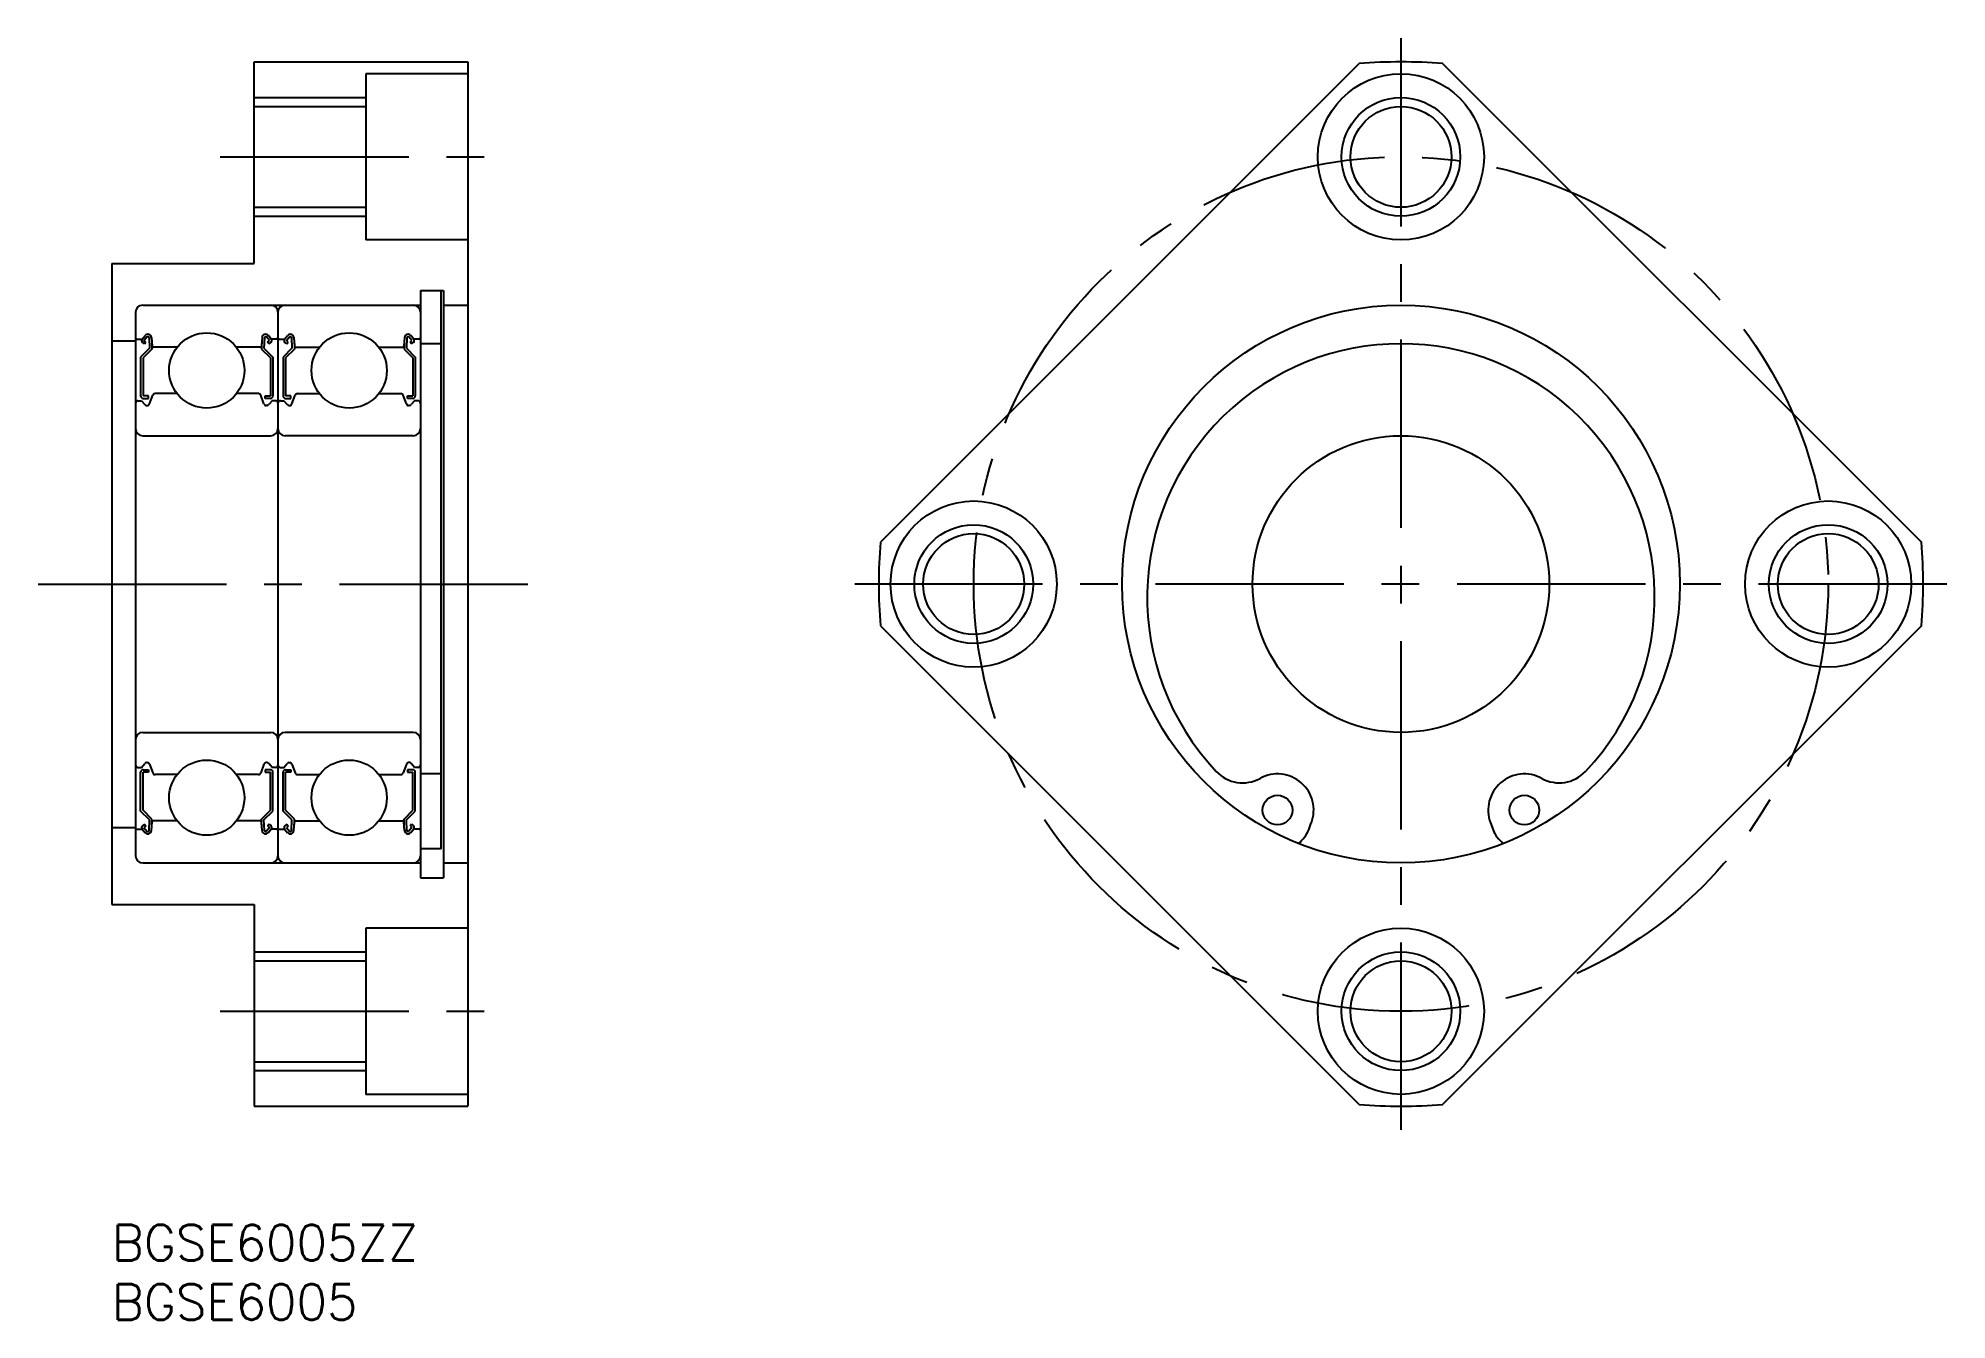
# Model space of a CAD drawing. Extents: x -6 to 155, y -8 to 100.
import ezdxf

# ---------------------------------------------------------------- set-up
doc = ezdxf.new("R2010")
doc.units = 0
doc.header["$LTSCALE"] = 0.5
doc.linetypes.add('CENTER', pattern=[50.8, 31.75, -6.35, 6.35, -6.35])
for name, color, linetype in [('MSM_CENTER', 1, 'CENTER'), ('MSM_CONTINUOUS', 7, 'CONTINUOUS'), ('MSM_NARROW', 5, 'CONTINUOUS'), ('MSM_PART_NUMBER', 7, 'CONTINUOUS')]:
    doc.layers.add(name, color=color, linetype=linetype)
doc.styles.get("Standard").update_dxf_attribs({"font": 'txt.shx', "height": 3, "bigfont": 'bigfont.shx'})

# ---------------------------------------------------------------- blocks, each defined once
blk = doc.blocks.new('*U10')
at = {"layer": 'MSM_PART_NUMBER'}
blk.add_text('BGSE6005ZZ', height=3, dxfattribs=at).set_placement((0, -3))
blk = doc.blocks.new('*U11')
at = {"layer": 'MSM_PART_NUMBER'}
blk.add_text('BGSE6005', height=3, dxfattribs=at).set_placement((0, -8))

msp = doc.modelspace()

# ---------------------------------------------------------------- linework, layer by layer
at = {"layer": 'MSM_CENTER'}
for p, q in [((108.62, 100), (108.62, 8)), ((9.14, 90), (32.89, 90)), ((-6.21, 54), (36.21, 54)), ((154.62, 54), (62.62, 54)), ((9.14, 18), (33.07, 18))]:
    msp.add_line(p, q, dxfattribs=at)
msp.add_circle((108.62, 54), 36, dxfattribs=at)
at = {"layer": 'MSM_CONTINUOUS'}
for p, q in [((12, 98), (30, 98)), ((12, 81), (12, 98)), ((30, 97), (21.4, 97)), ((21.4, 97), (21.4, 83)), ((30, 98), (30, 10)), ((105.1, 97.86), (64.76, 57.52)), ((112.13, 97.86), (152.48, 57.52)), ((12, 94.25), (21.4, 94.25)), ((12, 85.75), (21.4, 85.75)), ((30, 83), (21.4, 83)), ((0, 81), (0, 27)), ((0, 81), (12, 81)), ((2.6, 77.5), (26, 77.5)), ((26, 78.75), (26, 29.25)), ((26, 78.75), (27.95, 78.75)), ((27.75, 31.68, -1.25), (27.75, 78.75, -1.25)), ((27.95, 78.75), (27.95, 29.25)), ((27.95, 77.5), (30, 77.5)), ((2, 76.9), (2, 31.1)), ((14, 76.9), (14, 31.1)), ((0, 74.5), (2, 74.5)), ((2.1, 74.65), (2.56, 74.65)), ((2.56, 74.65), (2.81, 74.95)), ((2.74, 74.24), (2.58, 74.37)), ((2.71, 74.52), (2.96, 74.82)), ((2.87, 74.39), (2.71, 74.52)), ((2.74, 74.24), (2.87, 74.39)), ((3.14, 74.76), (3.18, 73.88)), ((3.34, 74.78), (3.4, 74.04)), ((3.38, 74.27), (3.38, 73.8)), ((12.66, 74.78), (12.6, 74.04)), ((12.62, 74.27), (12.62, 73.8)), ((12.86, 74.76), (12.82, 73.88)), ((13.29, 74.52), (13.04, 74.82)), ((13.13, 74.39), (13.29, 74.52)), ((13.26, 74.24), (13.13, 74.39)), ((13.44, 74.65), (13.19, 74.95)), ((13.26, 74.24), (13.42, 74.37)), ((13.9, 74.65), (13.44, 74.65)), ((14.1, 74.65), (14.56, 74.65)), ((14.56, 74.65), (14.81, 74.95)), ((14.74, 74.24), (14.58, 74.37)), ((14.71, 74.52), (14.96, 74.82)), ((14.87, 74.39), (14.71, 74.52)), ((14.74, 74.24), (14.87, 74.39)), ((15.14, 74.76), (15.18, 73.88)), ((15.34, 74.78), (15.4, 74.04)), ((15.38, 74.27), (15.38, 73.8)), ((24.66, 74.78), (24.6, 74.04)), ((24.62, 74.27), (24.62, 73.8)), ((24.86, 74.76), (24.82, 73.88)), ((25.29, 74.52), (25.04, 74.82)), ((25.13, 74.39), (25.29, 74.52)), ((25.26, 74.24), (25.13, 74.39)), ((25.44, 74.65), (25.19, 74.95)), ((25.26, 74.24), (25.42, 74.37)), ((25.9, 74.65), (25.44, 74.65)), ((27.75, 74.25, -1.25), (26, 74.25, -1.25)), ((3.18, 73.88), (2.43, 73.13)), ((2.43, 73.13), (2.43, 69.85)), ((3.38, 73.8), (2.63, 73.05)), ((2.63, 73.05), (2.63, 69.85)), ((5.49, 73.95), (3.5, 73.95)), ((12.5, 73.95), (10.51, 73.95)), ((12.62, 73.8), (13.37, 73.05)), ((12.82, 73.88), (13.57, 73.13)), ((13.37, 73.05), (13.37, 69.85)), ((13.57, 73.13), (13.57, 69.85)), ((15.18, 73.88), (14.43, 73.13)), ((14.43, 73.13), (14.43, 69.85)), ((15.38, 73.8), (14.63, 73.05)), ((14.63, 73.05), (14.63, 69.85)), ((15.5, 73.95), (17.49, 73.95)), ((22.51, 73.95), (24.5, 73.95)), ((24.62, 73.8), (25.37, 73.05)), ((24.82, 73.88), (25.57, 73.13)), ((25.37, 73.05), (25.37, 69.85)), ((25.57, 73.13), (25.57, 69.85)), ((2.2, 69.45), (2.5, 69.45)), ((2.5, 69.45), (2.78, 69.12)), ((3.08, 69.85), (2.63, 69.85)), ((2.63, 69.65), (3.08, 69.65)), ((3.08, 69.65), (3.08, 69.85)), ((3.18, 69.18), (3.45, 69.92)), ((5.49, 70.05), (3.64, 70.05)), ((12.36, 70.05), (10.51, 70.05)), ((12.82, 69.18), (12.55, 69.92)), ((12.92, 69.65), (12.92, 69.85)), ((12.92, 69.85), (13.37, 69.85)), ((13.37, 69.65), (12.92, 69.65)), ((13.5, 69.45), (13.22, 69.12)), ((13.8, 69.45), (13.5, 69.45)), ((14.2, 69.45), (14.5, 69.45)), ((14.5, 69.45), (14.78, 69.12)), ((15.08, 69.85), (14.63, 69.85)), ((14.63, 69.65), (15.08, 69.65)), ((15.08, 69.65), (15.08, 69.85)), ((15.18, 69.18), (15.45, 69.92)), ((15.64, 70.05), (17.49, 70.05)), ((22.51, 70.05), (24.36, 70.05)), ((24.82, 69.18), (24.55, 69.92)), ((24.92, 69.85), (25.37, 69.85)), ((24.92, 69.65), (24.92, 69.85)), ((25.37, 69.65), (24.92, 69.65)), ((25.5, 69.45), (25.22, 69.12)), ((25.8, 69.45), (25.5, 69.45)), ((2.93, 69.05), (2.99, 69.05)), ((13.07, 69.05), (13.01, 69.05)), ((14.93, 69.05), (14.99, 69.05)), ((25.07, 69.05), (25.01, 69.05)), ((2.6, 66.5), (13.4, 66.5)), ((25.4, 66.5), (14.6, 66.5)), ((64.76, 50.48), (105.1, 10.14)), ((152.48, 50.48), (112.13, 10.14)), ((2.6, 41.5), (13.4, 41.5)), ((25.4, 41.5), (14.6, 41.5)), ((2.5, 38.55), (2.78, 38.88)), ((2.93, 38.95), (2.99, 38.95)), ((3.18, 38.82), (3.45, 38.08)), ((12.82, 38.82), (12.55, 38.08)), ((13.07, 38.95), (13.01, 38.95)), ((13.5, 38.55), (13.22, 38.88)), ((14.5, 38.55), (14.78, 38.88)), ((14.93, 38.95), (14.99, 38.95)), ((15.18, 38.82), (15.45, 38.08)), ((24.82, 38.82), (24.55, 38.08)), ((25.07, 38.95), (25.01, 38.95)), ((25.5, 38.55), (25.22, 38.88)), ((2.2, 38.55), (2.5, 38.55)), ((2.43, 34.87), (2.43, 38.15)), ((2.63, 38.35), (3.08, 38.35)), ((2.63, 34.95), (2.63, 38.15)), ((3.08, 38.15), (2.63, 38.15)), ((3.08, 38.35), (3.08, 38.15)), ((5.49, 37.95), (3.64, 37.95)), ((12.36, 37.95), (10.51, 37.95)), ((12.92, 38.35), (12.92, 38.15)), ((13.37, 38.35), (12.92, 38.35)), ((12.92, 38.15), (13.37, 38.15)), ((13.37, 34.95), (13.37, 38.15)), ((13.8, 38.55), (13.5, 38.55)), ((13.57, 34.87), (13.57, 38.15)), ((14.2, 38.55), (14.5, 38.55)), ((14.43, 34.87), (14.43, 38.15)), ((14.63, 38.35), (15.08, 38.35)), ((14.63, 34.95), (14.63, 38.15)), ((15.08, 38.15), (14.63, 38.15)), ((15.08, 38.35), (15.08, 38.15)), ((15.64, 37.95), (17.49, 37.95)), ((22.51, 37.95), (24.36, 37.95)), ((25.37, 38.35), (24.92, 38.35)), ((24.92, 38.35), (24.92, 38.15)), ((24.92, 38.15), (25.37, 38.15)), ((25.37, 34.95), (25.37, 38.15)), ((25.8, 38.55), (25.5, 38.55)), ((25.57, 34.87), (25.57, 38.15)), ((27.75, 38, -1.25), (26, 38, -1.25)), ((3.18, 34.12), (2.43, 34.87)), ((3.38, 34.2), (2.63, 34.95)), ((3.14, 33.24), (3.18, 34.12)), ((3.34, 33.22), (3.4, 33.96)), ((3.38, 33.73), (3.38, 34.2)), ((5.49, 34.05), (3.5, 34.05)), ((12.5, 34.05), (10.51, 34.05)), ((12.66, 33.22), (12.6, 33.96)), ((12.62, 34.2), (13.37, 34.95)), ((12.62, 33.73), (12.62, 34.2)), ((12.82, 34.12), (13.57, 34.87)), ((12.86, 33.24), (12.82, 34.12)), ((15.18, 34.12), (14.43, 34.87)), ((15.38, 34.2), (14.63, 34.95)), ((15.14, 33.24), (15.18, 34.12)), ((15.34, 33.22), (15.4, 33.96)), ((15.38, 33.73), (15.38, 34.2)), ((15.5, 34.05), (17.49, 34.05)), ((22.51, 34.05), (24.5, 34.05)), ((24.66, 33.22), (24.6, 33.96)), ((24.62, 34.2), (25.37, 34.95)), ((24.62, 33.73), (24.62, 34.2)), ((24.82, 34.12), (25.57, 34.87)), ((24.86, 33.24), (24.82, 34.12)), ((100.85, 33.3), (101.07, 33.88)), ((116.16, 33.88), (116.38, 33.3)), ((0, 33.5), (2, 33.5)), ((2.1, 33.35), (2.56, 33.35)), ((2.56, 33.35), (2.81, 33.05)), ((2.74, 33.76), (2.58, 33.63)), ((2.87, 33.61), (2.71, 33.48)), ((2.71, 33.48), (2.96, 33.18)), ((2.74, 33.76), (2.87, 33.61)), ((13.29, 33.48), (13.04, 33.18)), ((13.26, 33.76), (13.13, 33.61)), ((13.13, 33.61), (13.29, 33.48)), ((13.44, 33.35), (13.19, 33.05)), ((13.26, 33.76), (13.42, 33.63)), ((13.9, 33.35), (13.44, 33.35)), ((14.1, 33.35), (14.56, 33.35)), ((14.56, 33.35), (14.81, 33.05)), ((14.74, 33.76), (14.58, 33.63)), ((14.87, 33.61), (14.71, 33.48)), ((14.71, 33.48), (14.96, 33.18)), ((14.74, 33.76), (14.87, 33.61)), ((25.29, 33.48), (25.04, 33.18)), ((25.26, 33.76), (25.13, 33.61)), ((25.13, 33.61), (25.29, 33.48)), ((25.44, 33.35), (25.19, 33.05)), ((25.26, 33.76), (25.42, 33.63)), ((25.9, 33.35), (25.44, 33.35)), ((27.75, 31.68, -1.25), (26, 31.68, -1.25)), ((2.6, 30.5), (26, 30.5)), ((26, 29.25), (27.95, 29.25)), ((27.95, 30.5), (30, 30.5)), ((0, 27), (12, 27)), ((12, 27), (12, 10)), ((30, 25), (21.4, 25)), ((21.4, 25), (21.4, 11)), ((12, 22.25), (21.4, 22.25)), ((12, 13.75), (21.4, 13.75)), ((12, 10), (30, 10)), ((30, 11), (21.4, 11))]:
    msp.add_line(p, q, dxfattribs=at)
for centre, radius in [((108.62, 90), 7), ((108.62, 90), 4.25), ((108.62, 54), 23.5), ((8, 72), 3.17), ((20, 72), 3.17), ((108.62, 54), 12.5), ((72.62, 54), 7), ((144.62, 54), 7), ((72.62, 54), 4.25), ((144.62, 54), 4.25), ((8, 36), 3.17), ((20, 36), 3.17), ((98.22, 34.95), 1.25), ((119.02, 34.95), 1.25), ((108.62, 18), 7), ((108.62, 18), 4.25)]:
    msp.add_circle(centre, radius, dxfattribs=at)
for centre, radius, start, end in [((108.62, 54), 44, 85.4154, 94.5846), ((2.6, 76.9), 0.6, 90, 180), ((13.4, 76.9), 0.6, 0, 90), ((14.6, 76.9), 0.6, 90, 180), ((25.4, 76.9), 0.6, 0, 90), ((2.1, 74.75), 0.1, 180, 270), ((2.71, 74.52), 0.2, 140.0012, 230.0863), ((3.04, 74.75), 0.3, 4.9967, 140.0012), ((3.04, 74.75), 0.1, 2.8198, 140.0023), ((3.5, 74.05), 0.1, 184.9967, 270), ((12.5, 74.05), 0.1, 270, 355.0033), ((12.96, 74.75), 0.3, 39.9988, 175.0033), ((12.96, 74.75), 0.1, 39.9977, 177.1802), ((13.29, 74.52), 0.2, 309.9137, 39.9988), ((13.9, 74.75), 0.1, 270, 0), ((14.1, 74.75), 0.1, 180, 270), ((14.71, 74.52), 0.2, 140.0012, 230.0863), ((15.04, 74.75), 0.3, 4.9967, 140.0012), ((15.04, 74.75), 0.1, 2.8198, 140.0023), ((15.5, 74.05), 0.1, 184.9967, 270), ((24.5, 74.05), 0.1, 270, 355.0033), ((24.96, 74.75), 0.3, 39.9988, 175.0033), ((24.96, 74.75), 0.1, 39.9977, 177.1802), ((25.29, 74.52), 0.2, 309.9137, 39.9988), ((25.9, 74.75), 0.1, 270, 0), ((108.62, 52.87), 21.38, 316.6826, 223.3174), ((2.2, 69.25), 0.2, 90, 180), ((2.63, 69.85), 0.2, 180, 270), ((2.99, 69.25), 0.2, 270, 339.9921), ((3.64, 69.85), 0.2, 90, 159.9921), ((12.36, 69.85), 0.2, 20.0079, 90), ((13.01, 69.25), 0.2, 200.0079, 270), ((13.37, 69.85), 0.2, 270, 0), ((13.8, 69.25), 0.2, 0, 90), ((14.2, 69.25), 0.2, 90, 180), ((14.63, 69.85), 0.2, 180, 270), ((14.99, 69.25), 0.2, 270, 339.9921), ((15.64, 69.85), 0.2, 90, 159.9921), ((24.36, 69.85), 0.2, 20.0079, 90), ((25.01, 69.25), 0.2, 200.0079, 270), ((25.37, 69.85), 0.2, 270, 0), ((25.8, 69.25), 0.2, 0, 90), ((2.93, 69.25), 0.2, 219.9945, 270), ((13.07, 69.25), 0.2, 270, 320.0055), ((14.93, 69.25), 0.2, 219.9945, 270), ((25.07, 69.25), 0.2, 270, 320.0055), ((2.6, 67.1), 0.6, 180, 270), ((13.4, 67.1), 0.6, 270, 0), ((14.6, 67.1), 0.6, 180, 270), ((25.4, 67.1), 0.6, 270, 0), ((108.62, 54), 44, 175.4154, 184.5846), ((108.62, 54), 44, 355.4154, 4.5846), ((2.6, 40.9), 0.6, 90, 180), ((13.4, 40.9), 0.6, 0, 90), ((14.6, 40.9), 0.6, 90, 180), ((25.4, 40.9), 0.6, 0, 90), ((2.2, 38.75), 0.2, 180, 270), ((2.93, 38.75), 0.2, 90, 140.0055), ((2.99, 38.75), 0.2, 20.0079, 90), ((13.01, 38.75), 0.2, 90, 159.9921), ((13.07, 38.75), 0.2, 39.9945, 90), ((13.8, 38.75), 0.2, 270, 0), ((14.2, 38.75), 0.2, 180, 270), ((14.93, 38.75), 0.2, 90, 140.0055), ((14.99, 38.75), 0.2, 20.0079, 90), ((25.01, 38.75), 0.2, 90, 159.9921), ((25.07, 38.75), 0.2, 39.9945, 90), ((25.8, 38.75), 0.2, 270, 0), ((2.63, 38.15), 0.2, 90, 180), ((3.64, 38.15), 0.2, 200.0079, 270), ((12.36, 38.15), 0.2, 270, 339.9921), ((13.37, 38.15), 0.2, 0, 90), ((14.63, 38.15), 0.2, 90, 180), ((15.64, 38.15), 0.2, 200.0079, 270), ((24.36, 38.15), 0.2, 270, 339.9921), ((25.37, 38.15), 0.2, 0, 90), ((95.28, 40.3), 3.05, 223.3174, 298.7349), ((98.22, 34.95), 3.05, 339.4426, 118.7349), ((119.02, 34.95), 3.05, 61.2651, 200.5574), ((121.95, 40.3), 3.05, 241.2651, 316.6826), ((3.5, 33.95), 0.1, 90, 175.0033), ((12.5, 33.95), 0.1, 4.9967, 90), ((15.5, 33.95), 0.1, 90, 175.0033), ((24.5, 33.95), 0.1, 4.9967, 90), ((2.1, 33.25), 0.1, 90, 180), ((2.71, 33.48), 0.2, 129.9137, 219.9988), ((3.04, 33.25), 0.3, 219.9988, 355.0033), ((3.04, 33.25), 0.1, 219.9977, 357.1802), ((12.96, 33.25), 0.3, 184.9967, 320.0012), ((12.96, 33.25), 0.1, 182.8198, 320.0023), ((13.29, 33.48), 0.2, 320.0012, 50.0863), ((13.9, 33.25), 0.1, 0, 90), ((14.1, 33.25), 0.1, 90, 180), ((14.71, 33.48), 0.2, 129.9137, 219.9988), ((15.04, 33.25), 0.3, 219.9988, 355.0033), ((15.04, 33.25), 0.1, 219.9977, 357.1802), ((24.96, 33.25), 0.3, 184.9967, 320.0012), ((24.96, 33.25), 0.1, 182.8198, 320.0023), ((25.29, 33.48), 0.2, 320.0012, 50.0863), ((25.9, 33.25), 0.1, 0, 90), ((98.51, 34.18), 2.5, 305.7418, 339.4426), ((118.72, 34.18), 2.5, 200.5574, 234.2582), ((2.6, 31.1), 0.6, 180, 270), ((13.4, 31.1), 0.6, 270, 0), ((14.6, 31.1), 0.6, 180, 270), ((25.4, 31.1), 0.6, 270, 0), ((108.62, 54), 44, 265.4154, 274.5846)]:
    msp.add_arc(centre, radius, start, end, dxfattribs=at)
at = {"layer": 'MSM_NARROW'}
for p, q in [((12, 95), (21.4, 95)), ((12, 85), (21.4, 85)), ((12, 23), (21.4, 23)), ((12, 13), (21.4, 13))]:
    msp.add_line(p, q, dxfattribs=at)
for centre in [(108.62, 90), (72.62, 54), (144.62, 54), (108.62, 18)]:
    msp.add_circle(centre, 5, dxfattribs=at)

# ---------------------------------------------------------------- block references
at = {"layer": 'MSM_CONTINUOUS'}
for name in ['*U10', '*U11']:
    msp.add_blockref(name, (0, 0), dxfattribs=at)

doc.saveas('drawing.dxf')
